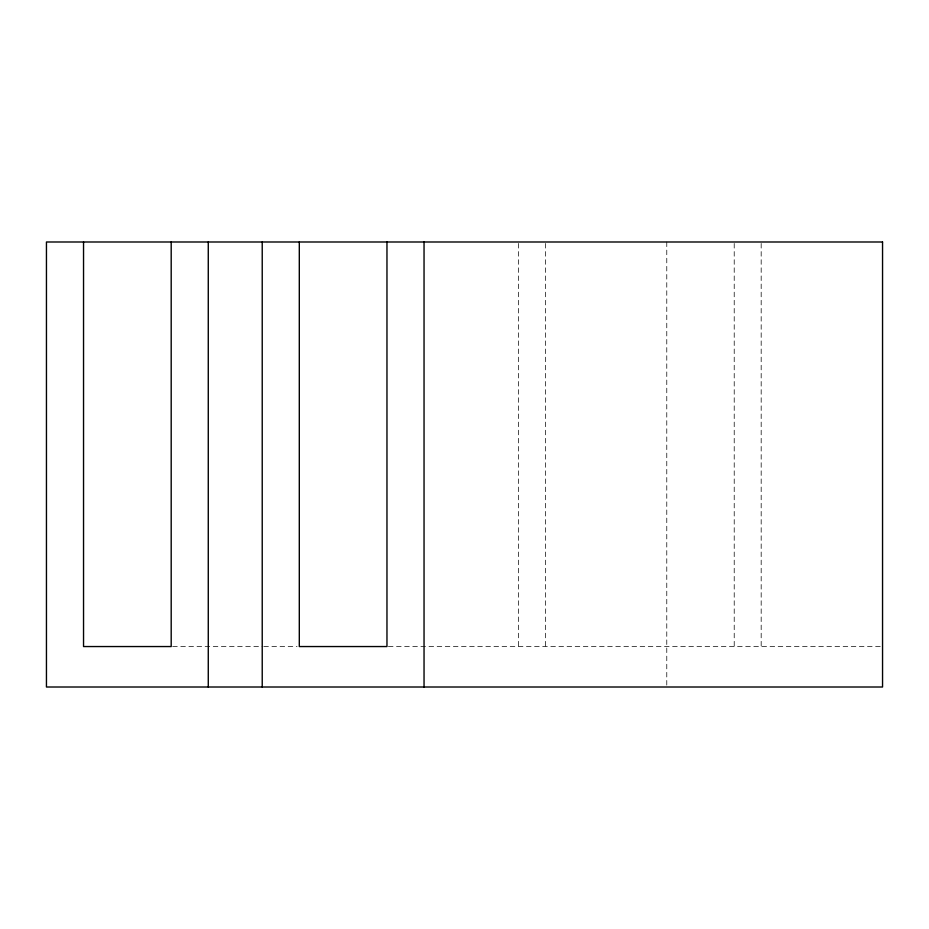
<?xml version="1.0" encoding="UTF-8"?>
<svg xmlns="http://www.w3.org/2000/svg" width="929" height="929" viewBox="0 0 929 929"><rect width="100%" height="100%" fill="white"/><g stroke="black" fill="none" stroke-linecap="round" stroke-linejoin="round"><path stroke-width="0.7" stroke-dasharray="4.64 3.48" d="M172.643 646.549L262.35 646.549M263.79 646.549L297.071 646.549M388.403 646.549L881.11 646.549M761.176 243.444L761.176 646.549M734.212 243.444L734.212 646.549M666.778 241.993L666.778 685.556M545.416 243.444L545.416 646.549M518.44 243.444L518.44 646.549"/><path stroke-width="1.39" d="M424.042 241.993L424.042 687.007M386.963 241.993L386.963 646.549L299.301 646.549L299.301 241.993M262.222 241.993L262.222 687.007M208.27 241.993L208.27 687.007M171.191 241.993L171.191 646.549L83.54 646.549L83.54 241.993M882.55 241.993L46.45 241.993L46.45 687.007L882.55 687.007L882.55 241.993"/></g></svg>
